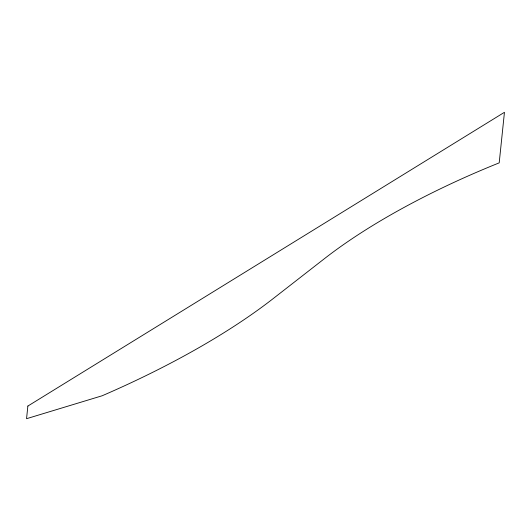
<?xml version="1.0" encoding="UTF-8"?>
<svg xmlns="http://www.w3.org/2000/svg" width="531" height="531" viewBox="0 0 531 531"><rect width="100%" height="100%" fill="white"/><g stroke="black" fill="none" stroke-linecap="round" stroke-linejoin="round"><path stroke-width="0.8" d="M27.864 406.056L26.55 418.7L102.144 395.768A336.521 102.875 -21.2 0 0 273.12 298.648L324.68 258.478A297.665 90.993 -21.2 0 1 499.2 162.864L504.45 112.3L27.864 406.056"/></g></svg>
